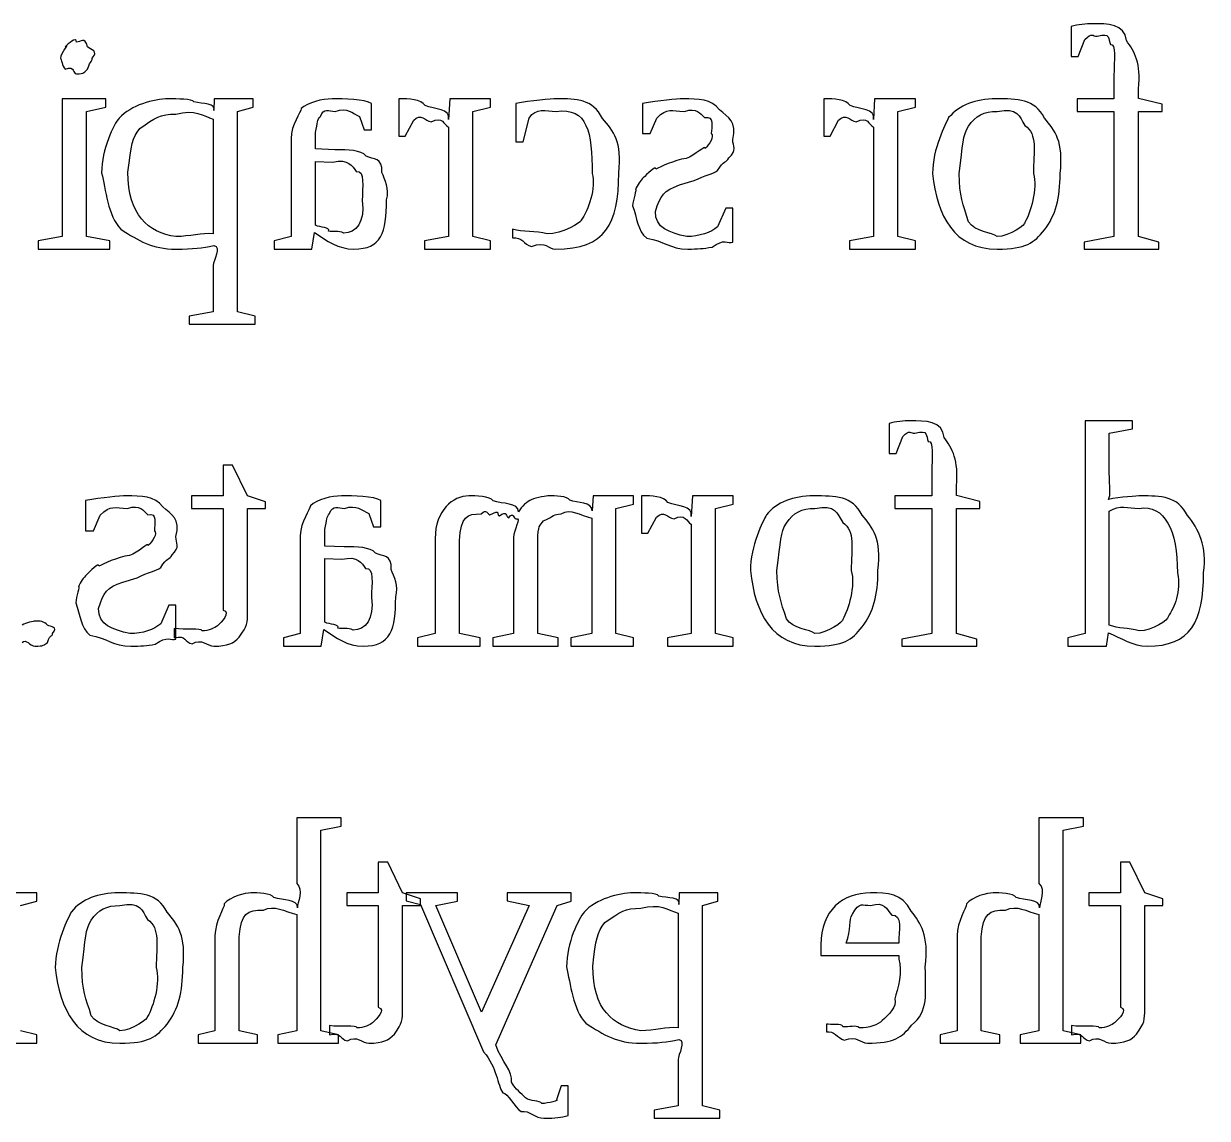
# Model space of a CAD drawing. Header units: millimetres. Extents: x 21 to 196, y 128 to 259.
# Drawn here: x 151.74 to 168.41, y 210.31 to 225.73 of the extents above; entities that cross this region are included whole.
import ezdxf

# ---------------------------------------------------------------- set-up
doc = ezdxf.new("R2010")
doc.units = ezdxf.units.MM
doc.layers.get('0').update_dxf_attribs({"linetype": 'CONTINUOUS'})

msp = doc.modelspace()

# ---------------------------------------------------------------- linework, layer by layer
at = {"color": 0}
for p, q in [((166.497, 225.687), (166.497, 225.262)), ((166.596, 225.262), (166.69, 225.505)), ((152.258, 225.24), (152.258, 225.24)), ((166.497, 225.262), (166.596, 225.262)), ((167.098, 224.992), (167.098, 224.667)), ((167.445, 224.673), (167.445, 224.81)), ((152.897, 224.667), (152.28, 224.667)), ((152.28, 224.667), (152.28, 222.727)), ((152.897, 224.551), (152.897, 224.667)), ((154.424, 224.667), (154.419, 224.502)), ((154.97, 224.667), (154.424, 224.667)), ((154.97, 224.551), (154.97, 224.667)), ((156.083, 224.667), (156.083, 224.667)), ((157.023, 224.667), (157.023, 224.143)), ((157.056, 224.667), (157.023, 224.667)), ((157.74, 224.667), (157.723, 224.375)), ((158.313, 224.667), (157.74, 224.667)), ((158.313, 224.551), (158.313, 224.667)), ((163.011, 224.667), (163.011, 224.143)), ((163.044, 224.667), (163.011, 224.667)), ((163.727, 224.667), (163.711, 224.375)), ((164.301, 224.667), (163.727, 224.667)), ((164.301, 224.551), (164.301, 224.667)), ((167.098, 224.667), (166.58, 224.667)), ((166.58, 224.667), (166.58, 224.491)), ((167.776, 224.59), (167.445, 224.673)), ((152.622, 224.491), (152.897, 224.551)), ((152.622, 222.727), (152.622, 224.491)), ((154.75, 224.491), (154.97, 224.551)), ((154.75, 221.669), (154.75, 224.491)), ((156.64, 224.232), (156.64, 224.601)), ((158.065, 224.491), (158.313, 224.551)), ((158.065, 222.727), (158.065, 224.491)), ((158.671, 224.601), (158.671, 224.061)), ((160.456, 224.601), (160.456, 224.177)), ((164.053, 224.491), (164.301, 224.551)), ((164.053, 222.727), (164.053, 224.491)), ((166.58, 224.491), (167.098, 224.491)), ((167.098, 224.491), (167.098, 222.727)), ((167.445, 224.491), (167.776, 224.491)), ((167.445, 222.727), (167.445, 224.491)), ((167.776, 224.491), (167.776, 224.59)), ((154.408, 224.38), (154.408, 222.765)), ((156.469, 224.419), (156.536, 224.232)), ((157.111, 224.143), (157.233, 224.369)), ((158.776, 224.061), (158.859, 224.397)), ((160.566, 224.177), (160.66, 224.397)), ((163.099, 224.143), (163.22, 224.369)), ((155.852, 223.962), (155.852, 224.193)), ((156.536, 224.232), (156.64, 224.232)), ((157.023, 224.143), (157.111, 224.143)), ((157.723, 224.27), (157.723, 222.727)), ((160.456, 224.177), (160.566, 224.177)), ((163.011, 224.143), (163.099, 224.143)), ((163.711, 224.27), (163.711, 222.727)), ((155.505, 224.11), (155.505, 222.727)), ((156.122, 223.95), (155.852, 223.962)), ((158.671, 224.061), (158.776, 224.061)), ((153.206, 223.636), (153.206, 223.636)), ((155.852, 223.785), (156.089, 223.774)), ((155.852, 222.887), (155.852, 223.785)), ((160.98, 223.454), (161.183, 223.515)), ((164.543, 223.614), (164.543, 223.614)), ((164.918, 223.614), (164.918, 223.614)), ((160.318, 223.162), (160.318, 223.162)), ((161.63, 223.129), (161.514, 222.865)), ((161.729, 223.129), (161.63, 223.129)), ((161.729, 222.65), (161.729, 223.129)), ((155.797, 222.551), (155.835, 222.787)), ((158.627, 222.831), (158.627, 222.71)), ((152.28, 222.727), (151.944, 222.666)), ((151.944, 222.666), (151.944, 222.551)), ((152.952, 222.666), (152.622, 222.727)), ((152.952, 222.551), (152.952, 222.666)), ((155.505, 222.727), (155.268, 222.666)), ((155.268, 222.666), (155.268, 222.551)), ((157.723, 222.727), (157.387, 222.666)), ((157.387, 222.666), (157.387, 222.551)), ((158.313, 222.666), (158.065, 222.727)), ((158.313, 222.551), (158.313, 222.666)), ((163.711, 222.727), (163.375, 222.666)), ((163.375, 222.666), (163.375, 222.551)), ((164.301, 222.666), (164.053, 222.727)), ((164.301, 222.551), (164.301, 222.666)), ((167.098, 222.727), (166.679, 222.65)), ((166.679, 222.65), (166.679, 222.551)), ((167.732, 222.65), (167.445, 222.727)), ((167.732, 222.551), (167.732, 222.65)), ((151.944, 222.551), (152.952, 222.551)), ((155.268, 222.551), (155.797, 222.551)), ((157.387, 222.551), (158.313, 222.551)), ((163.375, 222.551), (164.301, 222.551)), ((166.679, 222.551), (167.732, 222.551)), ((154.408, 222.319), (154.408, 221.669)), ((154.408, 221.669), (154.071, 221.608)), ((154.998, 221.608), (154.75, 221.669)), ((154.071, 221.608), (154.071, 221.492)), ((154.071, 221.492), (154.998, 221.492)), ((154.998, 221.492), (154.998, 221.608)), ((167.358, 220.133), (166.692, 220.133)), ((166.692, 220.133), (166.692, 217.135)), ((167.358, 220.018), (167.358, 220.133)), ((163.93, 220.095), (163.93, 219.67)), ((167.033, 219.957), (167.358, 220.018)), ((167.033, 219.4), (167.033, 219.957)), ((164.029, 219.67), (164.123, 219.913)), ((163.93, 219.67), (164.029, 219.67)), ((154.682, 219.51), (154.55, 219.51)), ((154.55, 219.51), (154.55, 219.075)), ((154.892, 219.075), (154.682, 219.51)), ((164.531, 219.4), (164.531, 219.075)), ((164.878, 219.081), (164.878, 219.218)), ((152.611, 219.009), (152.611, 218.584)), ((154.55, 219.075), (154.103, 219.075)), ((154.103, 219.075), (154.103, 218.899)), ((155.145, 218.992), (154.892, 219.075)), ((155.145, 218.899), (155.145, 218.992)), ((156.215, 219.075), (156.215, 219.075)), ((156.771, 218.64), (156.771, 219.009)), ((159.763, 219.075), (159.746, 218.865)), ((160.33, 219.075), (159.763, 219.075)), ((160.082, 218.899), (160.33, 218.959)), ((160.33, 218.959), (160.33, 219.075)), ((160.444, 219.075), (160.444, 218.551)), ((160.477, 219.075), (160.444, 219.075)), ((161.16, 219.075), (161.144, 218.783)), ((161.733, 219.075), (161.16, 219.075)), ((161.485, 218.899), (161.733, 218.959)), ((161.733, 218.959), (161.733, 219.075)), ((164.531, 219.075), (164.013, 219.075)), ((164.013, 219.075), (164.013, 218.899)), ((165.209, 218.998), (164.878, 219.081)), ((165.209, 218.899), (165.209, 218.998)), ((152.721, 218.584), (152.815, 218.805)), ((154.103, 218.899), (154.55, 218.899)), ((154.55, 218.899), (154.55, 217.466)), ((154.892, 217.438), (154.892, 218.899)), ((154.892, 218.899), (155.145, 218.899)), ((156.6, 218.827), (156.666, 218.64)), ((160.082, 217.135), (160.082, 218.899)), ((161.485, 217.135), (161.485, 218.899)), ((164.013, 218.899), (164.531, 218.899)), ((164.531, 218.899), (164.531, 217.135)), ((164.878, 218.899), (165.209, 218.899)), ((164.878, 217.135), (164.878, 218.899)), ((167.033, 217.256), (167.033, 218.86)), ((156.666, 218.64), (156.771, 218.64)), ((159.741, 218.761), (159.741, 217.135)), ((160.532, 218.551), (160.653, 218.777)), ((161.144, 218.678), (161.144, 217.135)), ((152.611, 218.584), (152.721, 218.584)), ((155.636, 218.518), (155.636, 217.135)), ((155.983, 218.369), (155.983, 218.601)), ((157.536, 218.474), (157.536, 217.135)), ((158.639, 218.491), (158.639, 217.135)), ((160.444, 218.551), (160.532, 218.551)), ((156.253, 218.359), (155.983, 218.369)), ((157.878, 217.135), (157.878, 218.447)), ((158.98, 217.135), (158.98, 218.447)), ((155.983, 218.193), (156.22, 218.182)), ((155.983, 217.295), (155.983, 218.193)), ((161.976, 218.022), (161.976, 218.022)), ((162.351, 218.022), (162.351, 218.022)), ((167.992, 217.989), (167.992, 217.989)), ((153.134, 217.862), (153.338, 217.923)), ((152.473, 217.57), (152.473, 217.57)), ((153.785, 217.537), (153.669, 217.273)), ((153.884, 217.537), (153.785, 217.537)), ((153.884, 217.057), (153.884, 217.537)), ((153.861, 217.206), (153.861, 217.074)), ((155.636, 217.135), (155.399, 217.074)), ((155.928, 216.958), (155.966, 217.195)), ((157.536, 217.135), (157.288, 217.074)), ((158.17, 217.074), (157.878, 217.135)), ((158.639, 217.135), (158.346, 217.074)), ((159.267, 217.074), (158.98, 217.135)), ((159.741, 217.135), (159.449, 217.074)), ((160.33, 217.074), (160.082, 217.135)), ((161.144, 217.135), (160.807, 217.074)), ((161.733, 217.074), (161.485, 217.135)), ((164.531, 217.135), (164.112, 217.057)), ((165.165, 217.057), (164.878, 217.135)), ((166.692, 217.135), (166.449, 217.074)), ((166.995, 216.958), (167.022, 217.146)), ((154.418, 216.958), (154.418, 216.958)), ((155.399, 217.074), (155.399, 216.958)), ((155.399, 216.958), (155.928, 216.958)), ((157.288, 217.074), (157.288, 216.958)), ((157.288, 216.958), (158.17, 216.958)), ((158.17, 216.958), (158.17, 217.074)), ((158.346, 217.074), (158.346, 216.958)), ((158.346, 216.958), (159.267, 216.958)), ((159.267, 216.958), (159.267, 217.074)), ((159.449, 217.074), (159.449, 216.958)), ((159.449, 216.958), (160.33, 216.958)), ((160.33, 216.958), (160.33, 217.074)), ((160.807, 217.074), (160.807, 216.958)), ((160.807, 216.958), (161.733, 216.958)), ((161.733, 216.958), (161.733, 217.074)), ((164.112, 217.057), (164.112, 216.958)), ((164.112, 216.958), (165.165, 216.958)), ((165.165, 216.958), (165.165, 217.057)), ((166.449, 217.074), (166.449, 216.958)), ((166.449, 216.958), (166.995, 216.958)), ((156.213, 214.541), (155.585, 214.541)), ((155.585, 214.541), (155.585, 213.615)), ((156.213, 214.425), (156.213, 214.541)), ((166.668, 214.541), (166.04, 214.541)), ((166.04, 214.541), (166.04, 213.615)), ((166.668, 214.425), (166.668, 214.541)), ((155.926, 214.365), (156.213, 214.425)), ((155.926, 211.542), (155.926, 214.365)), ((166.382, 214.365), (166.668, 214.425)), ((166.382, 211.542), (166.382, 214.365)), ((156.868, 213.918), (156.735, 213.918)), ((156.735, 213.918), (156.735, 213.483)), ((157.077, 213.483), (156.868, 213.918)), ((167.323, 213.918), (167.191, 213.918)), ((167.191, 213.918), (167.191, 213.483)), ((167.532, 213.483), (167.323, 213.918)), ((151.924, 213.483), (151.368, 213.483)), ((151.924, 213.367), (151.924, 213.483)), ((156.735, 213.483), (156.289, 213.483)), ((156.289, 213.483), (156.289, 213.306)), ((157.331, 213.4), (157.077, 213.483)), ((157.849, 213.483), (157.127, 213.483)), ((157.127, 213.483), (157.127, 213.373)), ((157.849, 213.367), (157.849, 213.483)), ((159.453, 213.483), (158.549, 213.483)), ((158.549, 213.483), (158.549, 213.373)), ((159.453, 213.367), (159.453, 213.483)), ((160.974, 213.483), (160.969, 213.318)), ((161.52, 213.483), (160.974, 213.483)), ((161.52, 213.367), (161.52, 213.483)), ((167.191, 213.483), (166.744, 213.483)), ((166.744, 213.483), (166.744, 213.306)), ((167.786, 213.4), (167.532, 213.483)), ((151.693, 213.306), (151.924, 213.367)), ((156.289, 213.306), (156.735, 213.306)), ((156.735, 213.306), (156.735, 211.873)), ((157.077, 211.846), (157.077, 213.306)), ((157.077, 213.306), (157.331, 213.306)), ((157.127, 213.373), (157.331, 213.318)), ((157.331, 213.306), (157.331, 213.4)), ((157.331, 213.318), (158.218, 211.245)), ((157.546, 213.306), (157.849, 213.367)), ((158.19, 211.802), (157.546, 213.306)), ((158.858, 213.306), (158.19, 211.802)), ((158.389, 211.344), (159.254, 213.306)), ((158.549, 213.373), (158.858, 213.306)), ((159.254, 213.306), (159.453, 213.367)), ((161.3, 213.306), (161.52, 213.367)), ((161.3, 210.484), (161.3, 213.306)), ((163.669, 213.306), (163.669, 213.306)), ((166.744, 213.306), (167.191, 213.306)), ((167.191, 213.306), (167.191, 211.873)), ((167.532, 211.846), (167.532, 213.306)), ((167.532, 213.306), (167.786, 213.306)), ((167.786, 213.306), (167.786, 213.4)), ((155.585, 213.18), (155.585, 211.542)), ((160.958, 213.196), (160.958, 211.581)), ((166.04, 213.18), (166.04, 211.542)), ((154.433, 212.882), (154.433, 211.542)), ((154.774, 211.542), (154.774, 212.865)), ((164.888, 212.882), (164.888, 211.542)), ((165.229, 211.542), (165.229, 212.865)), ((162.97, 212.75), (162.97, 212.601)), ((164.066, 212.777), (163.328, 212.777)), ((159.756, 212.452), (159.756, 212.452)), ((162.97, 212.601), (164.066, 212.601)), ((164.066, 212.601), (164.066, 212.551)), ((152.184, 212.43), (152.184, 212.43)), ((152.558, 212.43), (152.558, 212.43)), ((156.046, 211.614), (156.046, 211.482)), ((163.047, 211.636), (163.047, 211.526)), ((166.502, 211.614), (166.502, 211.482)), ((151.924, 211.482), (151.693, 211.542)), ((151.924, 211.366), (151.924, 211.482)), ((154.433, 211.542), (154.196, 211.482)), ((154.196, 211.482), (154.196, 211.366)), ((155.033, 211.482), (154.774, 211.542)), ((155.033, 211.366), (155.033, 211.482)), ((155.585, 211.542), (155.32, 211.482)), ((155.32, 211.482), (155.32, 211.366)), ((156.174, 211.482), (155.926, 211.542)), ((156.174, 211.366), (156.174, 211.482)), ((164.888, 211.542), (164.651, 211.482)), ((164.651, 211.482), (164.651, 211.366)), ((165.489, 211.482), (165.229, 211.542)), ((165.489, 211.366), (165.489, 211.482)), ((166.04, 211.542), (165.775, 211.482)), ((165.775, 211.482), (165.775, 211.366)), ((166.63, 211.482), (166.382, 211.542)), ((166.63, 211.366), (166.63, 211.482)), ((151.087, 211.366), (151.924, 211.366)), ((154.196, 211.366), (155.033, 211.366)), ((155.32, 211.366), (156.174, 211.366)), ((156.603, 211.366), (156.603, 211.366)), ((164.651, 211.366), (165.489, 211.366)), ((165.775, 211.366), (166.63, 211.366)), ((167.058, 211.366), (167.058, 211.366)), ((160.958, 211.135), (160.958, 210.484)), ((159.31, 210.765), (159.243, 210.567)), ((159.409, 210.765), (159.31, 210.765)), ((159.409, 210.347), (159.409, 210.765)), ((160.958, 210.484), (160.621, 210.424)), ((161.548, 210.424), (161.3, 210.484)), ((159.067, 210.308), (159.067, 210.308)), ((160.621, 210.424), (160.621, 210.308)), ((160.621, 210.308), (161.548, 210.308)), ((161.548, 210.308), (161.548, 210.424))]:
    msp.add_line(p, q, dxfattribs=at)
for points in [[(166.795, 225.726), (166.707, 225.726), (166.59, 225.712), (166.497, 225.687)], [(167.275, 225.488), (167.255, 225.726), (167.002, 225.726), (166.795, 225.726)], [(152.324, 225.4), (152.388, 225.463), (152.258, 225.302), (152.258, 225.24)], [(152.484, 225.466), (152.476, 225.552), (152.368, 225.444), (152.324, 225.4)], [(152.638, 225.4), (152.597, 225.552), (152.543, 225.466), (152.484, 225.466)], [(166.69, 225.505), (166.792, 225.607), (166.795, 225.549), (166.861, 225.549)], [(166.861, 225.549), (167.064, 225.607), (167.013, 225.51), (167.048, 225.433)], [(167.048, 225.433), (167.134, 225.453), (167.098, 225.209), (167.098, 224.992)], [(167.445, 224.81), (167.483, 225.174), (167.389, 225.33), (167.275, 225.488)], [(152.704, 225.24), (152.803, 225.346), (152.683, 225.356), (152.638, 225.4)], [(152.258, 225.24), (152.269, 225.225), (152.28, 225.13), (152.324, 225.086)], [(152.324, 225.086), (152.476, 225.137), (152.422, 225.02), (152.484, 225.02)], [(152.638, 225.086), (152.685, 225.225), (152.704, 225.181), (152.704, 225.24)], [(152.484, 225.02), (152.597, 225.02), (152.594, 225.042), (152.638, 225.086)], [(153.779, 224.667), (153.57, 224.667), (153.247, 224.576), (153.085, 224.397)], [(154.138, 224.623), (154.11, 224.667), (153.901, 224.667), (153.779, 224.667)], [(154.419, 224.502), (154.463, 224.608), (154.256, 224.593), (154.138, 224.623)], [(156.083, 224.667), (155.951, 224.667), (155.74, 224.62), (155.648, 224.529)], [(156.64, 224.601), (156.547, 224.667), (156.246, 224.667), (156.083, 224.667)], [(157.393, 224.573), (157.348, 224.667), (157.138, 224.667), (157.056, 224.667)], [(159.245, 224.667), (159.176, 224.667), (158.878, 224.645), (158.671, 224.601)], [(159.895, 224.391), (159.752, 224.667), (159.529, 224.667), (159.245, 224.667)], [(161.029, 224.667), (160.94, 224.667), (160.687, 224.645), (160.456, 224.601)], [(161.542, 224.513), (161.425, 224.667), (161.247, 224.667), (161.029, 224.667)], [(163.38, 224.573), (163.336, 224.667), (163.125, 224.667), (163.044, 224.667)], [(165.436, 224.667), (165.144, 224.667), (164.921, 224.579), (164.769, 224.403)], [(166.12, 224.397), (165.979, 224.667), (165.742, 224.667), (165.436, 224.667)], [(153.884, 224.452), (154.152, 224.524), (154.269, 224.427), (154.408, 224.38)], [(155.648, 224.529), (155.647, 224.482), (155.505, 224.298), (155.505, 224.11)], [(155.918, 224.419), (155.966, 224.549), (156.033, 224.491), (156.127, 224.491)], [(156.127, 224.491), (156.304, 224.549), (156.367, 224.466), (156.469, 224.419)], [(157.233, 224.369), (157.337, 224.469), (157.386, 224.36), (157.481, 224.342)], [(157.723, 224.375), (157.75, 224.542), (157.533, 224.51), (157.393, 224.573)], [(158.859, 224.397), (158.962, 224.549), (159.089, 224.491), (159.239, 224.491)], [(159.239, 224.491), (159.686, 224.549), (159.746, 224.198), (159.746, 223.614)], [(160.66, 224.397), (160.807, 224.549), (160.869, 224.491), (161.046, 224.491)], [(161.046, 224.491), (161.226, 224.549), (161.266, 224.461), (161.332, 224.403)], [(161.729, 224.094), (161.793, 224.343), (161.667, 224.409), (161.542, 224.513)], [(163.22, 224.369), (163.325, 224.469), (163.373, 224.36), (163.468, 224.342)], [(163.711, 224.375), (163.737, 224.542), (163.521, 224.51), (163.38, 224.573)], [(165.05, 224.281), (165.148, 224.432), (165.269, 224.491), (165.453, 224.491)], [(165.453, 224.491), (165.748, 224.549), (165.764, 224.425), (165.844, 224.292)], [(153.085, 224.397), (153.008, 224.31), (152.837, 223.963), (152.837, 223.625)], [(153.377, 224.248), (153.596, 224.405), (153.657, 224.452), (153.884, 224.452)], [(155.852, 224.193), (155.878, 224.336), (155.874, 224.371), (155.918, 224.419)], [(157.481, 224.342), (157.643, 224.432), (157.655, 224.299), (157.723, 224.27)], [(160.121, 223.62), (160.171, 224.068), (160.047, 224.211), (159.895, 224.391)], [(161.332, 224.403), (161.473, 224.435), (161.426, 224.271), (161.426, 224.177)], [(163.468, 224.342), (163.631, 224.432), (163.642, 224.299), (163.711, 224.27)], [(164.769, 224.403), (164.725, 224.314), (164.543, 223.963), (164.543, 223.614)], [(165.844, 224.292), (166.026, 224.167), (165.965, 223.934), (165.965, 223.614)], [(166.34, 223.614), (166.394, 224.072), (166.267, 224.216), (166.12, 224.397)], [(153.206, 223.636), (153.254, 224.02), (153.264, 224.116), (153.377, 224.248)], [(161.426, 224.177), (161.473, 224.141), (161.397, 224.025), (161.338, 223.967)], [(164.918, 223.614), (164.976, 224.039), (164.962, 224.145), (165.05, 224.281)], [(161.338, 223.967), (161.355, 224.028), (161.192, 223.865), (161.073, 223.829)], [(161.674, 223.835), (161.793, 223.95), (161.729, 223.994), (161.729, 224.094)], [(156.089, 223.774), (156.319, 223.829), (156.367, 223.722), (156.425, 223.642)], [(156.563, 223.862), (156.484, 223.95), (156.314, 223.947), (156.122, 223.95)], [(156.784, 223.631), (156.804, 223.843), (156.662, 223.81), (156.563, 223.862)], [(161.073, 223.829), (160.9, 223.803), (160.71, 223.708), (160.643, 223.675)], [(161.514, 223.658), (161.601, 223.807), (161.639, 223.764), (161.674, 223.835)], [(152.837, 223.625), (152.891, 223.395), (152.928, 223.019), (153.107, 222.831)], [(153.884, 222.727), (153.49, 222.785), (153.206, 223.03), (153.206, 223.636)], [(156.425, 223.642), (156.551, 223.667), (156.508, 223.424), (156.508, 223.234)], [(156.85, 223.245), (156.897, 223.402), (156.828, 223.527), (156.784, 223.631)], [(159.234, 222.551), (159.936, 222.551), (160.121, 222.906), (160.121, 223.62)], [(160.643, 223.675), (160.646, 223.737), (160.515, 223.6), (160.467, 223.554)], [(161.183, 223.515), (161.344, 223.594), (161.446, 223.61), (161.514, 223.658)], [(159.746, 223.614), (159.804, 223.424), (159.695, 223.091), (159.592, 222.958)], [(160.467, 223.554), (160.433, 223.523), (160.383, 223.45), (160.357, 223.388)], [(160.638, 223.08), (160.712, 223.311), (160.752, 223.377), (160.98, 223.454)], [(164.543, 223.614), (164.608, 223.02), (164.846, 222.551), (165.453, 222.551)], [(165.05, 222.936), (164.976, 223.182), (164.918, 223.301), (164.918, 223.614)], [(165.965, 223.614), (166.026, 223.406), (165.925, 223.06), (165.844, 222.925)], [(166.12, 222.82), (166.277, 223.031), (166.34, 223.268), (166.34, 223.614)], [(160.357, 223.388), (160.382, 223.399), (160.318, 223.25), (160.318, 223.162)], [(156.508, 223.234), (156.551, 222.936), (156.422, 222.776), (156.249, 222.776)], [(156.392, 222.551), (156.778, 222.551), (156.85, 222.782), (156.85, 223.245)], [(160.318, 223.162), (160.382, 222.992), (160.384, 222.807), (160.517, 222.705)], [(159.592, 222.958), (159.597, 222.928), (159.33, 222.765), (159.112, 222.765)], [(161.079, 222.727), (160.83, 222.785), (160.638, 222.844), (160.638, 223.08)], [(153.107, 222.831), (153.364, 222.668), (153.542, 222.551), (153.884, 222.551)], [(154.408, 222.765), (154.251, 222.785), (154.076, 222.727), (153.884, 222.727)], [(155.835, 222.787), (156.01, 222.668), (156.165, 222.551), (156.392, 222.551)], [(156.034, 222.804), (156.059, 222.859), (155.915, 222.854), (155.852, 222.887)], [(156.249, 222.776), (156.176, 222.818), (156.093, 222.785), (156.034, 222.804)], [(159.112, 222.765), (158.958, 222.811), (158.764, 222.787), (158.627, 222.831)], [(161.514, 222.865), (161.421, 222.785), (161.259, 222.727), (161.079, 222.727)], [(165.453, 222.727), (165.387, 222.785), (165.138, 222.796), (165.05, 222.936)], [(165.844, 222.925), (165.861, 222.903), (165.629, 222.727), (165.453, 222.727)], [(165.453, 222.551), (165.861, 222.551), (165.97, 222.64), (166.12, 222.82)], [(158.627, 222.71), (158.768, 222.723), (158.779, 222.618), (158.892, 222.589)], [(158.892, 222.589), (159.11, 222.668), (159.117, 222.551), (159.234, 222.551)], [(160.517, 222.705), (160.759, 222.668), (160.839, 222.551), (161.095, 222.551)], [(161.437, 222.578), (161.605, 222.708), (161.66, 222.624), (161.729, 222.65)], [(153.884, 222.551), (154.129, 222.551), (154.251, 222.567), (154.419, 222.6)], [(154.419, 222.6), (154.526, 222.583), (154.408, 222.389), (154.408, 222.319)], [(161.095, 222.551), (161.237, 222.551), (161.313, 222.559), (161.437, 222.578)], [(164.228, 220.133), (164.139, 220.133), (164.022, 220.12), (163.93, 220.095)], [(164.707, 219.896), (164.688, 220.133), (164.434, 220.133), (164.228, 220.133)], [(164.123, 219.913), (164.225, 220.015), (164.228, 219.957), (164.294, 219.957)], [(164.294, 219.957), (164.496, 220.015), (164.446, 219.918), (164.481, 219.841)], [(164.481, 219.841), (164.567, 219.861), (164.531, 219.617), (164.531, 219.4)], [(164.878, 219.218), (164.915, 219.582), (164.822, 219.738), (164.707, 219.896)], [(167.022, 219.025), (167.058, 219.089), (167.033, 219.198), (167.033, 219.4)], [(153.184, 219.075), (153.095, 219.075), (152.842, 219.053), (152.611, 219.009)], [(152.815, 218.805), (152.962, 218.956), (153.024, 218.899), (153.201, 218.899)], [(153.697, 218.921), (153.58, 219.075), (153.402, 219.075), (153.184, 219.075)], [(153.201, 218.899), (153.381, 218.956), (153.421, 218.868), (153.487, 218.81)], [(156.215, 219.075), (156.082, 219.075), (155.871, 219.028), (155.779, 218.937)], [(156.049, 218.827), (156.097, 218.956), (156.163, 218.899), (156.259, 218.899)], [(156.771, 219.009), (156.677, 219.075), (156.377, 219.075), (156.215, 219.075)], [(156.259, 218.899), (156.435, 218.956), (156.498, 218.874), (156.6, 218.827)], [(158.01, 219.075), (157.788, 219.075), (157.536, 218.874), (157.536, 218.474)], [(158.352, 219.003), (158.313, 219.075), (158.102, 219.075), (158.01, 219.075)], [(158.71, 218.849), (158.703, 218.983), (158.488, 218.959), (158.352, 219.003)], [(158.887, 219.02), (158.842, 219.001), (158.747, 218.926), (158.71, 218.849)], [(159.135, 219.075), (159.118, 219.075), (158.963, 219.056), (158.887, 219.02)], [(159.432, 219.014), (159.409, 219.075), (159.22, 219.075), (159.135, 219.075)], [(159.746, 218.865), (159.75, 218.994), (159.542, 218.973), (159.432, 219.014)], [(160.813, 218.981), (160.769, 219.075), (160.558, 219.075), (160.477, 219.075)], [(161.144, 218.783), (161.17, 218.95), (160.953, 218.918), (160.813, 218.981)], [(162.869, 219.075), (162.577, 219.075), (162.354, 218.987), (162.202, 218.81)], [(163.552, 218.805), (163.412, 219.075), (163.175, 219.075), (162.869, 219.075)], [(162.886, 218.899), (163.181, 218.956), (163.197, 218.833), (163.277, 218.7)], [(167.474, 219.075), (167.436, 219.075), (167.174, 219.058), (167.022, 219.025)], [(167.033, 218.86), (167.18, 218.956), (167.295, 218.899), (167.452, 218.899)], [(167.452, 218.899), (167.815, 218.956), (167.992, 218.596), (167.992, 217.989)], [(168.136, 218.799), (167.995, 219.075), (167.765, 219.075), (167.474, 219.075)], [(153.487, 218.81), (153.628, 218.844), (153.581, 218.68), (153.581, 218.584)], [(153.884, 218.502), (153.948, 218.751), (153.822, 218.817), (153.697, 218.921)], [(155.779, 218.937), (155.777, 218.89), (155.636, 218.706), (155.636, 218.518)], [(155.983, 218.601), (156.009, 218.744), (156.005, 218.779), (156.049, 218.827)], [(157.878, 218.447), (157.898, 218.789), (157.981, 218.821), (158.186, 218.821)], [(158.186, 218.821), (158.258, 218.906), (158.264, 218.817), (158.308, 218.81)], [(158.308, 218.81), (158.465, 218.894), (158.396, 218.801), (158.44, 218.794)], [(158.44, 218.794), (158.553, 218.879), (158.528, 218.777), (158.572, 218.766)], [(158.572, 218.766), (158.637, 218.862), (158.647, 218.753), (158.671, 218.75)], [(159.063, 218.722), (159.214, 218.789), (159.201, 218.821), (159.311, 218.821)], [(159.311, 218.821), (159.442, 218.906), (159.573, 218.801), (159.741, 218.761)], [(160.653, 218.777), (160.758, 218.877), (160.806, 218.768), (160.901, 218.75)], [(160.901, 218.75), (161.064, 218.839), (161.075, 218.707), (161.144, 218.678)], [(162.202, 218.81), (162.158, 218.722), (161.976, 218.371), (161.976, 218.022)], [(162.483, 218.689), (162.581, 218.839), (162.702, 218.899), (162.886, 218.899)], [(163.773, 218.022), (163.827, 218.48), (163.7, 218.625), (163.552, 218.805)], [(168.362, 217.995), (168.414, 218.354), (168.287, 218.615), (168.136, 218.799)], [(158.671, 218.75), (158.758, 218.78), (158.639, 218.586), (158.639, 218.491)], [(158.98, 218.447), (158.986, 218.659), (159.008, 218.659), (159.063, 218.722)], [(162.351, 218.022), (162.409, 218.447), (162.395, 218.553), (162.483, 218.689)], [(163.277, 218.7), (163.459, 218.575), (163.398, 218.342), (163.398, 218.022)], [(153.581, 218.584), (153.628, 218.549), (153.552, 218.433), (153.493, 218.375)], [(153.829, 218.243), (153.948, 218.359), (153.884, 218.403), (153.884, 218.502)], [(153.493, 218.375), (153.509, 218.436), (153.347, 218.273), (153.228, 218.237)], [(156.694, 218.27), (156.615, 218.359), (156.445, 218.354), (156.253, 218.359)], [(152.798, 218.083), (152.801, 218.145), (152.67, 218.009), (152.622, 217.962)], [(153.228, 218.237), (153.054, 218.211), (152.864, 218.116), (152.798, 218.083)], [(153.669, 218.066), (153.756, 218.215), (153.793, 218.172), (153.829, 218.243)], [(156.22, 218.182), (156.45, 218.237), (156.498, 218.13), (156.556, 218.05)], [(156.914, 218.039), (156.935, 218.251), (156.793, 218.218), (156.694, 218.27)], [(152.622, 217.962), (152.587, 217.931), (152.538, 217.858), (152.511, 217.796)], [(153.338, 217.923), (153.498, 218.001), (153.6, 218.018), (153.669, 218.066)], [(156.556, 218.05), (156.682, 218.075), (156.639, 217.832), (156.639, 217.642)], [(156.98, 217.653), (157.027, 217.81), (156.959, 217.936), (156.914, 218.039)], [(161.976, 218.022), (162.041, 217.428), (162.279, 216.958), (162.886, 216.958)], [(162.483, 217.344), (162.409, 217.589), (162.351, 217.709), (162.351, 218.022)], [(163.398, 218.022), (163.459, 217.814), (163.358, 217.468), (163.277, 217.333)], [(163.552, 217.229), (163.71, 217.439), (163.773, 217.676), (163.773, 218.022)], [(167.568, 216.958), (168.179, 216.958), (168.362, 217.303), (168.362, 217.995)], [(167.992, 217.989), (168.05, 217.722), (167.948, 217.507), (167.86, 217.372)], [(152.511, 217.796), (152.537, 217.807), (152.473, 217.658), (152.473, 217.57)], [(152.793, 217.488), (152.867, 217.719), (152.907, 217.785), (153.134, 217.862)], [(156.639, 217.642), (156.682, 217.344), (156.553, 217.184), (156.38, 217.184)], [(156.523, 216.958), (156.909, 216.958), (156.98, 217.19), (156.98, 217.653)], [(152.473, 217.57), (152.537, 217.399), (152.539, 217.215), (152.672, 217.113)], [(153.234, 217.135), (152.984, 217.193), (152.793, 217.252), (152.793, 217.488)], [(154.55, 217.466), (154.664, 217.435), (154.522, 217.296), (154.467, 217.245)], [(151.896, 217.311), (151.885, 217.311), (151.767, 217.292), (151.719, 217.256)], [(152.072, 217.256), (152.025, 217.311), (151.966, 217.311), (151.896, 217.311)], [(154.776, 217.085), (154.892, 217.245), (154.892, 217.286), (154.892, 217.438)], [(156.165, 217.212), (156.19, 217.267), (156.046, 217.261), (155.983, 217.295)], [(162.886, 217.135), (162.819, 217.193), (162.571, 217.204), (162.483, 217.344)], [(163.277, 217.333), (163.293, 217.311), (163.062, 217.135), (162.886, 217.135)], [(167.86, 217.372), (167.874, 217.336), (167.637, 217.173), (167.452, 217.173)], [(152.144, 217.135), (152.237, 217.241), (152.12, 217.223), (152.072, 217.256)], [(152.072, 217.008), (152.12, 217.146), (152.144, 217.086), (152.144, 217.135)], [(153.669, 217.273), (153.575, 217.193), (153.414, 217.135), (153.234, 217.135)], [(154.252, 217.173), (154.241, 217.219), (154.015, 217.184), (153.861, 217.206)], [(153.861, 217.074), (154.029, 217.12), (154.004, 217.013), (154.114, 216.991)], [(154.467, 217.245), (154.437, 217.219), (154.34, 217.173), (154.252, 217.173)], [(155.966, 217.195), (156.141, 217.075), (156.296, 216.958), (156.523, 216.958)], [(156.38, 217.184), (156.307, 217.226), (156.224, 217.193), (156.165, 217.212)], [(162.886, 216.958), (163.293, 216.958), (163.402, 217.048), (163.552, 217.229)], [(167.022, 217.146), (167.204, 217.075), (167.358, 216.958), (167.568, 216.958)], [(167.452, 217.173), (167.301, 217.219), (167.159, 217.201), (167.033, 217.256)], [(151.719, 217.008), (151.767, 217.075), (151.827, 216.958), (151.896, 216.958)], [(151.896, 216.958), (152.025, 216.958), (152.025, 216.975), (152.072, 217.008)], [(152.672, 217.113), (152.914, 217.075), (152.994, 216.958), (153.25, 216.958)], [(153.25, 216.958), (153.392, 216.958), (153.468, 216.966), (153.592, 216.986)], [(153.592, 216.986), (153.76, 217.115), (153.815, 217.031), (153.884, 217.057)], [(154.114, 216.991), (154.245, 217.075), (154.322, 216.958), (154.418, 216.958)], [(154.418, 216.958), (154.616, 216.958), (154.696, 217), (154.776, 217.085)], [(155.585, 213.615), (155.692, 213.53), (155.589, 213.342), (155.596, 213.274)], [(166.04, 213.615), (166.147, 213.53), (166.044, 213.342), (166.051, 213.274)], [(153.077, 213.483), (152.785, 213.483), (152.561, 213.395), (152.41, 213.218)], [(153.76, 213.213), (153.62, 213.483), (153.382, 213.483), (153.077, 213.483)], [(154.94, 213.483), (154.861, 213.483), (154.65, 213.431), (154.565, 213.329)], [(155.265, 213.417), (155.232, 213.483), (155.028, 213.483), (154.94, 213.483)], [(160.329, 213.483), (160.12, 213.483), (159.797, 213.392), (159.635, 213.213)], [(160.687, 213.439), (160.66, 213.483), (160.45, 213.483), (160.329, 213.483)], [(163.669, 213.483), (163.277, 213.483), (162.97, 213.238), (162.97, 212.75)], [(164.243, 213.224), (164.108, 213.483), (163.916, 213.483), (163.669, 213.483)], [(165.395, 213.483), (165.316, 213.483), (165.106, 213.431), (165.02, 213.329)], [(165.72, 213.417), (165.687, 213.483), (165.483, 213.483), (165.395, 213.483)], [(152.691, 213.097), (152.789, 213.247), (152.91, 213.306), (153.093, 213.306)], [(153.093, 213.306), (153.388, 213.365), (153.405, 213.24), (153.484, 213.108)], [(154.565, 213.329), (154.57, 213.276), (154.433, 213.076), (154.433, 212.882)], [(155.116, 213.24), (155.276, 213.32), (155.406, 213.22), (155.585, 213.18)], [(155.596, 213.274), (155.604, 213.397), (155.39, 213.376), (155.265, 213.417)], [(160.434, 213.268), (160.701, 213.34), (160.818, 213.243), (160.958, 213.196)], [(160.969, 213.318), (161.013, 213.423), (160.806, 213.409), (160.687, 213.439)], [(163.416, 213.185), (163.513, 213.365), (163.557, 213.306), (163.669, 213.306)], [(163.669, 213.306), (163.872, 213.365), (163.898, 213.26), (163.967, 213.169)], [(165.02, 213.329), (165.026, 213.276), (164.888, 213.076), (164.888, 212.882)], [(165.571, 213.24), (165.731, 213.32), (165.861, 213.22), (166.04, 213.18)], [(166.051, 213.274), (166.059, 213.397), (165.845, 213.376), (165.72, 213.417)], [(152.41, 213.218), (152.365, 213.13), (152.184, 212.779), (152.184, 212.43)], [(153.98, 212.43), (154.034, 212.888), (153.907, 213.032), (153.76, 213.213)], [(154.774, 212.865), (154.799, 213.203), (154.889, 213.24), (155.116, 213.24)], [(159.635, 213.213), (159.558, 213.126), (159.387, 212.779), (159.387, 212.441)], [(159.927, 213.064), (160.146, 213.221), (160.207, 213.268), (160.434, 213.268)], [(163.328, 212.777), (163.398, 212.968), (163.358, 213.104), (163.416, 213.185)], [(163.967, 213.169), (164.126, 213.185), (164.066, 212.95), (164.066, 212.777)], [(164.441, 212.436), (164.494, 212.901), (164.375, 213.05), (164.243, 213.224)], [(165.229, 212.865), (165.255, 213.203), (165.344, 213.24), (165.571, 213.24)], [(152.558, 212.43), (152.616, 212.854), (152.602, 212.961), (152.691, 213.097)], [(153.484, 213.108), (153.666, 212.983), (153.606, 212.75), (153.606, 212.43)], [(159.756, 212.452), (159.804, 212.835), (159.814, 212.932), (159.927, 213.064)], [(160.434, 211.542), (160.04, 211.601), (159.756, 211.846), (159.756, 212.452)], [(164.066, 212.551), (164.126, 212.387), (164.049, 212.124), (164.011, 211.989)], [(152.184, 212.43), (152.248, 211.836), (152.487, 211.366), (153.093, 211.366)], [(152.691, 211.752), (152.616, 211.998), (152.558, 212.117), (152.558, 212.43)], [(153.606, 212.43), (153.666, 212.222), (153.566, 211.876), (153.484, 211.741)], [(153.76, 211.636), (153.917, 211.847), (153.98, 212.084), (153.98, 212.43)], [(159.387, 212.441), (159.44, 212.211), (159.478, 211.835), (159.657, 211.647)], [(164.248, 211.62), (164.494, 211.821), (164.441, 212.061), (164.441, 212.436)], [(164.011, 211.989), (164.049, 211.884), (163.912, 211.755), (163.835, 211.686)], [(156.735, 211.873), (156.85, 211.843), (156.708, 211.704), (156.653, 211.653)], [(156.961, 211.493), (157.077, 211.653), (157.077, 211.694), (157.077, 211.846)], [(167.191, 211.873), (167.305, 211.843), (167.163, 211.704), (167.108, 211.653)], [(167.416, 211.493), (167.532, 211.653), (167.532, 211.694), (167.532, 211.846)], [(153.093, 211.542), (153.027, 211.601), (152.779, 211.612), (152.691, 211.752)], [(153.484, 211.741), (153.501, 211.719), (153.27, 211.542), (153.093, 211.542)], [(153.093, 211.366), (153.501, 211.366), (153.61, 211.456), (153.76, 211.636)], [(156.438, 211.581), (156.427, 211.627), (156.2, 211.592), (156.046, 211.614)], [(156.653, 211.653), (156.622, 211.627), (156.526, 211.581), (156.438, 211.581)], [(159.657, 211.647), (159.915, 211.483), (160.092, 211.366), (160.434, 211.366)], [(163.278, 211.598), (163.27, 211.649), (163.106, 211.621), (163.047, 211.636)], [(163.515, 211.581), (163.457, 211.627), (163.371, 211.587), (163.278, 211.598)], [(163.835, 211.686), (163.773, 211.627), (163.648, 211.581), (163.515, 211.581)], [(163.625, 211.366), (163.998, 211.366), (164.116, 211.45), (164.248, 211.62)], [(166.893, 211.581), (166.882, 211.627), (166.656, 211.592), (166.502, 211.614)], [(167.108, 211.653), (167.077, 211.627), (166.981, 211.581), (166.893, 211.581)], [(156.046, 211.482), (156.215, 211.527), (156.19, 211.421), (156.3, 211.399)], [(156.3, 211.399), (156.431, 211.483), (156.508, 211.366), (156.603, 211.366)], [(156.603, 211.366), (156.802, 211.366), (156.881, 211.408), (156.961, 211.493)], [(160.958, 211.581), (160.801, 211.601), (160.625, 211.542), (160.434, 211.542)], [(163.047, 211.526), (163.155, 211.545), (163.194, 211.443), (163.3, 211.41)], [(163.3, 211.41), (163.486, 211.483), (163.515, 211.366), (163.625, 211.366)], [(166.502, 211.482), (166.67, 211.527), (166.645, 211.421), (166.755, 211.399)], [(166.755, 211.399), (166.886, 211.483), (166.963, 211.366), (167.058, 211.366)], [(167.058, 211.366), (167.257, 211.366), (167.337, 211.408), (167.416, 211.493)], [(158.61, 210.815), (158.629, 210.981), (158.477, 211.091), (158.389, 211.344)], [(160.434, 211.366), (160.679, 211.366), (160.801, 211.383), (160.969, 211.416)], [(160.969, 211.416), (161.076, 211.399), (160.958, 211.205), (160.958, 211.135)], [(158.218, 211.245), (158.411, 211.018), (158.411, 210.785), (158.488, 210.666)], [(158.808, 210.595), (158.746, 210.665), (158.669, 210.716), (158.61, 210.815)], [(158.488, 210.666), (158.565, 210.665), (158.652, 210.461), (158.747, 210.402)], [(159.039, 210.517), (159.006, 210.566), (158.878, 210.543), (158.808, 210.595)], [(159.243, 210.567), (159.297, 210.566), (159.127, 210.517), (159.039, 210.517)], [(158.747, 210.402), (158.871, 210.426), (158.946, 210.308), (159.067, 210.308)], [(159.067, 210.308), (159.235, 210.308), (159.307, 210.322), (159.409, 210.347)]]:
    msp.add_open_spline(points, degree=3, dxfattribs=at)

doc.saveas('drawing.dxf')
